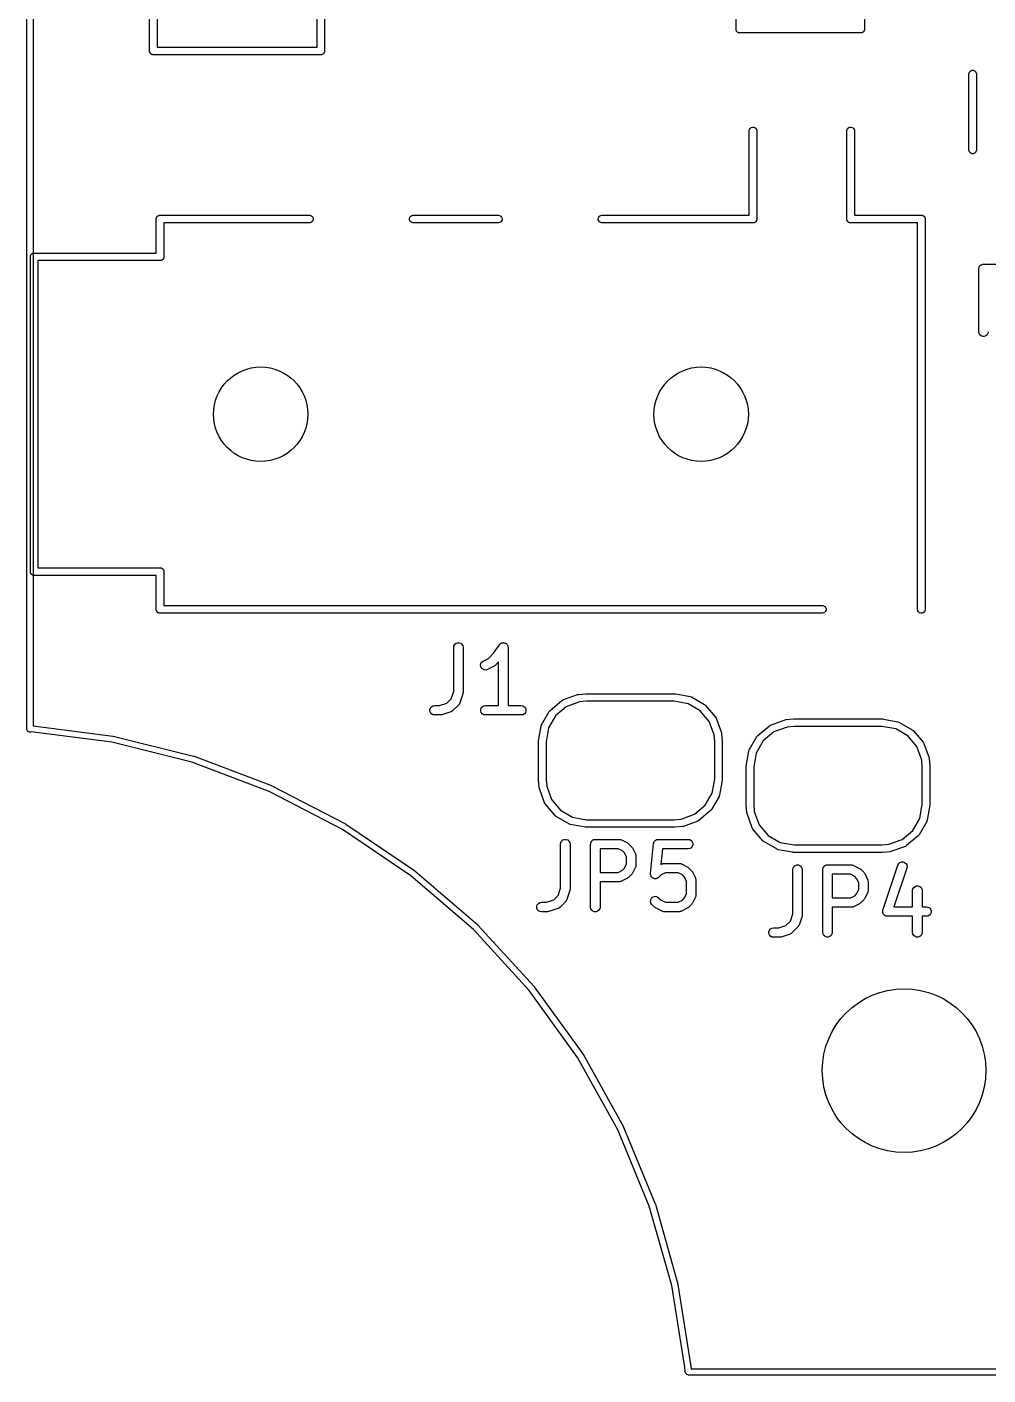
# Model space of a CAD drawing. Extents: x 202.7 to 262.5, y -125.5 to -33.7.
# Drawn here: x 202.71 to 217.98, y -125.46 to -104.05 of the extents above; entities that cross this region are included whole.
import ezdxf

# ---------------------------------------------------------------- set-up
doc = ezdxf.new("R2010")
doc.units = 0
doc.header["$MEASUREMENT"] = 0
doc.layers.add('BLACK', color=7, linetype='CONTINUOUS')

msp = doc.modelspace()

# ---------------------------------------------------------------- linework, layer by layer
at = {"layer": 'BLACK', "linetype": 'CONTINUOUS'}
for p, q in [((202.71, -115.204), (202.71, -44.0656)), ((202.81, -44.117), (202.81, -115.151)), ((213.98, -104.074), (213.98, -101.395)), ((216.02, -101.395), (216.02, -104.09)), ((204.66, -104.419), (204.66, -101.825)), ((204.78, -101.89), (204.78, -104.37)), ((207.32, -104.37), (207.32, -101.89)), ((207.44, -101.825), (207.44, -104.435)), ((213.98, -104.096), (213.98, -104.074)), ((213.982, -104.101), (213.98, -104.096)), ((213.983, -104.106), (213.982, -104.101)), ((213.985, -104.11), (213.983, -104.106)), ((213.987, -104.115), (213.985, -104.11)), ((213.991, -104.12), (213.987, -104.115)), ((213.993, -104.124), (213.991, -104.12)), ((213.997, -104.128), (213.993, -104.124)), ((214.001, -104.132), (213.997, -104.128)), ((214.005, -104.134), (214.001, -104.132)), ((214.01, -104.138), (214.005, -104.134)), ((214.015, -104.14), (214.01, -104.138)), ((214.019, -104.142), (214.015, -104.14)), ((214.024, -104.143), (214.019, -104.142)), ((214.029, -104.145), (214.024, -104.143)), ((214.035, -104.145), (214.029, -104.145)), ((215.965, -104.145), (214.035, -104.145)), ((214.035, -104.145), (214.035, -104.145)), ((215.971, -104.145), (215.965, -104.145)), ((215.965, -104.145), (215.965, -104.145)), ((215.976, -104.143), (215.971, -104.145)), ((215.981, -104.142), (215.976, -104.143)), ((215.985, -104.14), (215.981, -104.142)), ((215.99, -104.138), (215.985, -104.14)), ((215.995, -104.134), (215.99, -104.138)), ((215.999, -104.132), (215.995, -104.134)), ((216.003, -104.128), (215.999, -104.132)), ((216.007, -104.124), (216.003, -104.128)), ((216.009, -104.12), (216.007, -104.124)), ((216.013, -104.115), (216.009, -104.12)), ((216.015, -104.11), (216.013, -104.115)), ((216.017, -104.106), (216.015, -104.11)), ((216.018, -104.101), (216.017, -104.106)), ((216.02, -104.096), (216.018, -104.101)), ((216.02, -104.09), (216.02, -104.09)), ((216.02, -104.09), (216.02, -104.096)), ((204.66, -104.441), (204.66, -104.419)), ((204.662, -104.446), (204.66, -104.441)), ((204.663, -104.451), (204.662, -104.446)), ((204.665, -104.455), (204.663, -104.451)), ((204.667, -104.46), (204.665, -104.455)), ((204.671, -104.465), (204.667, -104.46)), ((204.673, -104.469), (204.671, -104.465)), ((204.677, -104.473), (204.673, -104.469)), ((204.681, -104.477), (204.677, -104.473)), ((204.685, -104.479), (204.681, -104.477)), ((204.69, -104.483), (204.685, -104.479)), ((204.695, -104.485), (204.69, -104.483)), ((204.78, -104.37), (207.32, -104.37)), ((207.41, -104.483), (207.405, -104.485)), ((207.415, -104.479), (207.41, -104.483)), ((207.419, -104.477), (207.415, -104.479)), ((207.423, -104.473), (207.419, -104.477)), ((207.427, -104.469), (207.423, -104.473)), ((207.429, -104.465), (207.427, -104.469)), ((207.433, -104.46), (207.429, -104.465)), ((207.435, -104.455), (207.433, -104.46)), ((207.437, -104.451), (207.435, -104.455)), ((207.438, -104.446), (207.437, -104.451)), ((207.44, -104.441), (207.438, -104.446)), ((207.44, -104.435), (207.44, -104.435)), ((207.44, -104.435), (207.44, -104.441)), ((204.699, -104.487), (204.695, -104.485)), ((204.704, -104.488), (204.699, -104.487)), ((204.709, -104.49), (204.704, -104.488)), ((204.715, -104.49), (204.709, -104.49)), ((207.385, -104.49), (204.715, -104.49)), ((204.715, -104.49), (204.715, -104.49)), ((207.391, -104.49), (207.385, -104.49)), ((207.385, -104.49), (207.385, -104.49)), ((207.396, -104.488), (207.391, -104.49)), ((207.401, -104.487), (207.396, -104.488)), ((207.405, -104.485), (207.401, -104.487)), ((217.68, -104.793), (217.683, -104.777)), ((217.68, -106.007), (217.68, -104.793)), ((217.683, -104.777), (217.693, -104.759)), ((217.693, -104.759), (217.71, -104.745)), ((217.71, -104.745), (217.729, -104.738)), ((217.729, -104.738), (217.751, -104.738)), ((217.751, -104.738), (217.77, -104.745)), ((217.77, -104.745), (217.787, -104.759)), ((217.787, -104.759), (217.797, -104.777)), ((217.797, -104.777), (217.8, -104.793)), ((217.8, -104.793), (217.8, -106.007)), ((214.19, -105.695), (214.193, -105.679)), ((214.19, -107.04), (214.19, -105.695)), ((214.193, -105.679), (214.203, -105.661)), ((214.203, -105.661), (214.22, -105.647)), ((214.22, -105.647), (214.239, -105.64)), ((214.239, -105.64), (214.261, -105.64)), ((214.261, -105.64), (214.28, -105.647)), ((214.28, -105.647), (214.297, -105.661)), ((214.297, -105.661), (214.307, -105.679)), ((214.307, -105.679), (214.31, -105.695)), ((214.31, -105.695), (214.31, -107.105)), ((215.74, -105.695), (215.743, -105.679)), ((215.74, -107.105), (215.74, -105.695)), ((215.743, -105.679), (215.753, -105.661)), ((215.753, -105.661), (215.77, -105.647)), ((215.77, -105.647), (215.789, -105.64)), ((215.789, -105.64), (215.811, -105.64)), ((215.811, -105.64), (215.83, -105.647)), ((215.83, -105.647), (215.847, -105.661)), ((215.847, -105.661), (215.857, -105.679)), ((215.857, -105.679), (215.86, -105.695)), ((215.86, -105.695), (215.86, -107.04)), ((217.683, -106.023), (217.68, -106.007)), ((217.693, -106.041), (217.683, -106.023)), ((217.71, -106.055), (217.693, -106.041)), ((217.729, -106.062), (217.71, -106.055)), ((217.751, -106.062), (217.729, -106.062)), ((217.77, -106.055), (217.751, -106.062)), ((217.787, -106.041), (217.77, -106.055)), ((217.797, -106.023), (217.787, -106.041)), ((217.8, -106.007), (217.797, -106.023)), ((204.786, -107.053), (204.79, -107.051)), ((204.79, -107.051), (204.795, -107.047)), ((204.795, -107.047), (204.8, -107.045)), ((204.8, -107.045), (204.804, -107.043)), ((204.804, -107.043), (204.809, -107.042)), ((204.809, -107.042), (204.814, -107.04)), ((204.814, -107.04), (204.82, -107.04)), ((204.82, -107.04), (204.82, -107.04)), ((204.82, -107.04), (207.205, -107.04)), ((207.205, -107.04), (207.221, -107.043)), ((207.221, -107.043), (207.239, -107.053)), ((208.811, -107.053), (208.829, -107.043)), ((208.829, -107.043), (208.845, -107.04)), ((208.845, -107.04), (210.205, -107.04)), ((210.205, -107.04), (210.221, -107.043)), ((210.221, -107.043), (210.239, -107.053)), ((211.811, -107.053), (211.829, -107.043)), ((211.829, -107.043), (211.845, -107.04)), ((211.845, -107.04), (214.19, -107.04)), ((215.86, -107.04), (216.93, -107.04)), ((216.93, -107.04), (216.93, -107.04)), ((216.93, -107.04), (216.936, -107.04)), ((216.936, -107.04), (216.941, -107.042)), ((216.941, -107.042), (216.946, -107.043)), ((216.946, -107.043), (216.95, -107.045)), ((216.95, -107.045), (216.955, -107.047)), ((216.955, -107.047), (216.96, -107.051)), ((216.96, -107.051), (216.964, -107.053)), ((204.765, -107.089), (204.767, -107.084)), ((204.765, -107.095), (204.765, -107.089)), ((204.765, -107.64), (204.765, -107.095)), ((204.765, -107.095), (204.765, -107.095)), ((204.767, -107.084), (204.768, -107.079)), ((204.768, -107.079), (204.77, -107.075)), ((204.77, -107.075), (204.772, -107.07)), ((204.772, -107.07), (204.776, -107.065)), ((204.776, -107.065), (204.778, -107.061)), ((204.778, -107.061), (204.782, -107.057)), ((204.782, -107.057), (204.786, -107.053)), ((207.205, -107.16), (204.885, -107.16)), ((204.885, -107.16), (204.885, -107.705)), ((207.221, -107.157), (207.205, -107.16)), ((207.239, -107.147), (207.221, -107.157)), ((207.239, -107.053), (207.253, -107.07)), ((207.253, -107.13), (207.239, -107.147)), ((207.253, -107.07), (207.26, -107.089)), ((207.26, -107.111), (207.253, -107.13)), ((207.26, -107.089), (207.26, -107.111)), ((208.79, -107.089), (208.797, -107.07)), ((208.79, -107.111), (208.79, -107.089)), ((208.797, -107.13), (208.79, -107.111)), ((208.797, -107.07), (208.811, -107.053)), ((208.811, -107.147), (208.797, -107.13)), ((208.829, -107.157), (208.811, -107.147)), ((208.845, -107.16), (208.829, -107.157)), ((210.205, -107.16), (208.845, -107.16)), ((210.221, -107.157), (210.205, -107.16)), ((210.239, -107.147), (210.221, -107.157)), ((210.239, -107.053), (210.253, -107.07)), ((210.253, -107.13), (210.239, -107.147)), ((210.253, -107.07), (210.26, -107.089)), ((210.26, -107.111), (210.253, -107.13)), ((210.26, -107.089), (210.26, -107.111)), ((211.79, -107.089), (211.797, -107.07)), ((211.79, -107.111), (211.79, -107.089)), ((211.797, -107.13), (211.79, -107.111)), ((211.797, -107.07), (211.811, -107.053)), ((211.811, -107.147), (211.797, -107.13)), ((211.829, -107.157), (211.811, -107.147)), ((211.845, -107.16), (211.829, -107.157)), ((214.255, -107.16), (211.845, -107.16)), ((214.261, -107.16), (214.255, -107.16)), ((214.255, -107.16), (214.255, -107.16)), ((214.266, -107.158), (214.261, -107.16)), ((214.271, -107.157), (214.266, -107.158)), ((214.275, -107.155), (214.271, -107.157)), ((214.28, -107.153), (214.275, -107.155)), ((214.285, -107.149), (214.28, -107.153)), ((214.289, -107.147), (214.285, -107.149)), ((214.293, -107.143), (214.289, -107.147)), ((214.297, -107.139), (214.293, -107.143)), ((214.299, -107.135), (214.297, -107.139)), ((214.303, -107.13), (214.299, -107.135)), ((214.305, -107.125), (214.303, -107.13)), ((214.307, -107.121), (214.305, -107.125)), ((214.308, -107.116), (214.307, -107.121)), ((214.31, -107.111), (214.308, -107.116)), ((214.31, -107.105), (214.31, -107.105)), ((214.31, -107.105), (214.31, -107.111)), ((215.74, -107.111), (215.74, -107.105)), ((215.74, -107.105), (215.74, -107.105)), ((215.742, -107.116), (215.74, -107.111)), ((215.743, -107.121), (215.742, -107.116)), ((215.745, -107.125), (215.743, -107.121)), ((215.747, -107.13), (215.745, -107.125)), ((215.751, -107.135), (215.747, -107.13)), ((215.753, -107.139), (215.751, -107.135)), ((215.757, -107.143), (215.753, -107.139)), ((215.761, -107.147), (215.757, -107.143)), ((215.765, -107.149), (215.761, -107.147)), ((215.77, -107.153), (215.765, -107.149)), ((215.775, -107.155), (215.77, -107.153)), ((215.779, -107.157), (215.775, -107.155)), ((215.784, -107.158), (215.779, -107.157)), ((215.789, -107.16), (215.784, -107.158)), ((215.795, -107.16), (215.789, -107.16)), ((216.865, -107.16), (215.795, -107.16)), ((215.795, -107.16), (215.795, -107.16)), ((216.865, -113.305), (216.865, -107.16)), ((216.964, -107.053), (216.968, -107.057)), ((216.968, -107.057), (216.972, -107.061)), ((216.972, -107.061), (216.974, -107.065)), ((216.974, -107.065), (216.978, -107.07)), ((216.978, -107.07), (216.98, -107.075)), ((216.98, -107.075), (216.982, -107.079)), ((216.982, -107.079), (216.983, -107.084)), ((216.983, -107.084), (216.985, -107.089)), ((216.985, -107.089), (216.985, -107.095)), ((216.985, -107.095), (216.985, -107.095)), ((216.985, -107.095), (216.985, -113.305)), ((202.765, -107.689), (202.767, -107.684)), ((202.765, -107.695), (202.765, -107.689)), ((202.767, -107.684), (202.768, -107.679)), ((202.768, -107.679), (202.77, -107.675)), ((202.77, -107.675), (202.772, -107.67)), ((202.772, -107.67), (202.776, -107.665)), ((202.776, -107.665), (202.778, -107.661)), ((202.778, -107.661), (202.782, -107.657)), ((202.782, -107.657), (202.786, -107.653)), ((202.786, -107.653), (202.79, -107.651)), ((202.79, -107.651), (202.795, -107.647)), ((202.795, -107.647), (202.8, -107.645)), ((202.8, -107.645), (202.804, -107.643)), ((202.804, -107.643), (202.809, -107.642)), ((202.809, -107.642), (202.814, -107.64)), ((202.814, -107.64), (202.82, -107.64)), ((202.82, -107.64), (202.82, -107.64)), ((202.82, -107.64), (204.765, -107.64)), ((202.765, -112.689), (202.765, -107.695)), ((202.765, -107.695), (202.765, -107.695)), ((204.83, -107.76), (202.885, -107.76)), ((202.885, -107.76), (202.885, -112.64)), ((204.836, -107.76), (204.83, -107.76)), ((204.83, -107.76), (204.83, -107.76)), ((204.841, -107.758), (204.836, -107.76)), ((204.846, -107.757), (204.841, -107.758)), ((204.85, -107.755), (204.846, -107.757)), ((204.855, -107.753), (204.85, -107.755)), ((204.86, -107.749), (204.855, -107.753)), ((204.864, -107.747), (204.86, -107.749)), ((204.868, -107.743), (204.864, -107.747)), ((204.872, -107.739), (204.868, -107.743)), ((204.874, -107.735), (204.872, -107.739)), ((204.878, -107.73), (204.874, -107.735)), ((204.88, -107.725), (204.878, -107.73)), ((204.882, -107.721), (204.88, -107.725)), ((204.883, -107.716), (204.882, -107.721)), ((204.885, -107.711), (204.883, -107.716)), ((204.885, -107.705), (204.885, -107.705)), ((204.885, -107.705), (204.885, -107.711)), ((217.837, -107.892), (217.838, -107.886)), ((217.837, -108.892), (217.837, -107.892)), ((217.838, -107.879), (217.84, -107.873)), ((217.838, -107.886), (217.838, -107.879)), ((217.84, -107.873), (217.841, -107.867)), ((217.841, -107.867), (217.845, -107.861)), ((217.845, -107.861), (217.847, -107.855)), ((217.847, -107.855), (217.851, -107.85)), ((217.851, -107.85), (217.854, -107.844)), ((217.854, -107.844), (217.859, -107.84)), ((217.859, -107.84), (217.864, -107.835)), ((217.864, -107.835), (217.869, -107.832)), ((217.869, -107.832), (217.874, -107.827)), ((217.874, -107.827), (217.881, -107.825)), ((217.881, -107.825), (217.886, -107.822)), ((217.886, -107.822), (217.893, -107.821)), ((217.893, -107.821), (217.899, -107.819)), ((217.899, -107.819), (217.905, -107.819)), ((217.905, -107.819), (217.912, -107.817)), ((217.912, -107.817), (218.293, -107.817)), ((217.841, -108.918), (217.837, -108.892)), ((217.854, -108.941), (217.841, -108.918)), ((217.874, -108.957), (217.854, -108.941)), ((217.899, -108.966), (217.874, -108.957)), ((217.925, -108.966), (217.899, -108.966)), ((217.949, -108.957), (217.925, -108.966)), ((217.969, -108.941), (217.949, -108.957)), ((217.982, -108.918), (217.969, -108.941)), ((217.987, -108.892), (217.982, -108.918)), ((202.765, -112.711), (202.765, -112.689)), ((202.767, -112.716), (202.765, -112.711)), ((202.768, -112.721), (202.767, -112.716)), ((202.77, -112.725), (202.768, -112.721)), ((202.772, -112.73), (202.77, -112.725)), ((202.776, -112.735), (202.772, -112.73)), ((202.778, -112.739), (202.776, -112.735)), ((202.782, -112.743), (202.778, -112.739)), ((202.786, -112.747), (202.782, -112.743)), ((202.79, -112.749), (202.786, -112.747)), ((202.795, -112.753), (202.79, -112.749)), ((202.8, -112.755), (202.795, -112.753)), ((202.804, -112.757), (202.8, -112.755)), ((202.809, -112.758), (202.804, -112.757)), ((202.814, -112.76), (202.809, -112.758)), ((202.82, -112.76), (202.814, -112.76)), ((204.765, -112.76), (202.82, -112.76)), ((202.82, -112.76), (202.82, -112.76)), ((202.885, -112.64), (204.83, -112.64)), ((204.765, -113.289), (204.765, -112.76)), ((204.83, -112.64), (204.83, -112.64)), ((204.83, -112.64), (204.836, -112.64)), ((204.836, -112.64), (204.841, -112.642)), ((204.841, -112.642), (204.846, -112.643)), ((204.846, -112.643), (204.85, -112.645)), ((204.85, -112.645), (204.855, -112.647)), ((204.855, -112.647), (204.86, -112.651)), ((204.86, -112.651), (204.864, -112.653)), ((204.864, -112.653), (204.868, -112.657)), ((204.868, -112.657), (204.872, -112.661)), ((204.872, -112.661), (204.874, -112.665)), ((204.874, -112.665), (204.878, -112.67)), ((204.878, -112.67), (204.88, -112.675)), ((204.88, -112.675), (204.882, -112.679)), ((204.882, -112.679), (204.883, -112.684)), ((204.883, -112.684), (204.885, -112.689)), ((204.885, -112.689), (204.885, -112.695)), ((204.885, -112.695), (204.885, -112.695)), ((204.885, -112.695), (204.885, -113.24)), ((204.885, -113.24), (215.355, -113.24)), ((215.355, -113.24), (215.371, -113.243)), ((215.371, -113.243), (215.389, -113.253)), ((215.389, -113.253), (215.403, -113.27)), ((204.765, -113.311), (204.765, -113.289)), ((204.767, -113.316), (204.765, -113.311)), ((204.768, -113.321), (204.767, -113.316)), ((204.77, -113.325), (204.768, -113.321)), ((204.772, -113.33), (204.77, -113.325)), ((204.776, -113.335), (204.772, -113.33)), ((204.778, -113.339), (204.776, -113.335)), ((204.782, -113.343), (204.778, -113.339)), ((204.786, -113.347), (204.782, -113.343)), ((204.79, -113.349), (204.786, -113.347)), ((204.795, -113.353), (204.79, -113.349)), ((204.8, -113.355), (204.795, -113.353)), ((204.804, -113.357), (204.8, -113.355)), ((204.809, -113.358), (204.804, -113.357)), ((204.814, -113.36), (204.809, -113.358)), ((204.82, -113.36), (204.814, -113.36)), ((215.355, -113.36), (204.82, -113.36)), ((204.82, -113.36), (204.82, -113.36)), ((215.371, -113.357), (215.355, -113.36)), ((215.389, -113.347), (215.371, -113.357)), ((215.403, -113.33), (215.389, -113.347)), ((215.403, -113.27), (215.41, -113.289)), ((215.41, -113.311), (215.403, -113.33)), ((215.41, -113.289), (215.41, -113.311)), ((216.868, -113.321), (216.865, -113.305)), ((216.878, -113.339), (216.868, -113.321)), ((216.895, -113.353), (216.878, -113.339)), ((216.914, -113.36), (216.895, -113.353)), ((216.936, -113.36), (216.914, -113.36)), ((216.955, -113.353), (216.936, -113.36)), ((216.972, -113.339), (216.955, -113.353)), ((216.982, -113.321), (216.972, -113.339)), ((216.985, -113.305), (216.982, -113.321)), ((209.492, -113.902), (209.496, -113.877)), ((209.492, -114.604), (209.492, -113.902)), ((209.496, -113.877), (209.509, -113.854)), ((209.509, -113.854), (209.529, -113.837)), ((209.529, -113.837), (209.554, -113.829)), ((209.554, -113.829), (209.58, -113.829)), ((209.58, -113.829), (209.604, -113.837)), ((209.604, -113.837), (209.624, -113.854)), ((209.624, -113.854), (209.637, -113.877)), ((209.637, -113.877), (209.642, -113.902)), ((209.642, -113.902), (209.642, -114.617)), ((210.127, -113.997), (210.219, -113.861)), ((210.219, -113.861), (210.221, -113.858)), ((210.221, -113.858), (210.223, -113.854)), ((210.223, -113.854), (210.23, -113.848)), ((210.23, -113.848), (210.237, -113.842)), ((210.237, -113.842), (210.24, -113.84)), ((210.24, -113.84), (210.243, -113.837)), ((210.243, -113.837), (210.252, -113.834)), ((210.252, -113.834), (210.26, -113.83)), ((210.26, -113.83), (210.264, -113.83)), ((210.264, -113.83), (210.268, -113.829)), ((210.268, -113.829), (210.277, -113.829)), ((210.277, -113.829), (210.286, -113.828)), ((210.286, -113.828), (210.29, -113.829)), ((210.29, -113.829), (210.294, -113.829)), ((210.294, -113.829), (210.302, -113.832)), ((210.302, -113.832), (210.311, -113.834)), ((210.311, -113.834), (210.315, -113.836)), ((210.315, -113.836), (210.318, -113.837)), ((210.318, -113.837), (210.325, -113.843)), ((210.325, -113.843), (210.333, -113.848)), ((210.333, -113.848), (210.335, -113.852)), ((210.335, -113.852), (210.338, -113.854)), ((210.338, -113.854), (210.343, -113.862)), ((210.343, -113.862), (210.348, -113.869)), ((210.348, -113.869), (210.349, -113.873)), ((210.349, -113.873), (210.351, -113.877)), ((210.351, -113.877), (210.353, -113.886)), ((210.353, -113.886), (210.355, -113.894)), ((210.355, -113.894), (210.355, -113.898)), ((210.355, -113.898), (210.356, -113.902)), ((210.356, -113.902), (210.356, -114.827)), ((209.962, -114.121), (210.046, -114.079)), ((210.046, -114.079), (210.127, -113.997)), ((209.92, -114.184), (209.926, -114.158)), ((209.923, -114.209), (209.92, -114.184)), ((209.935, -114.233), (209.923, -114.209)), ((209.926, -114.158), (209.941, -114.137)), ((209.954, -114.251), (209.935, -114.233)), ((209.941, -114.137), (209.962, -114.121)), ((209.978, -114.261), (209.954, -114.251)), ((210.004, -114.263), (209.978, -114.261)), ((210.029, -114.255), (210.004, -114.263)), ((210.124, -114.208), (210.029, -114.255)), ((210.134, -114.2), (210.124, -114.208)), ((210.144, -114.194), (210.134, -114.2)), ((210.206, -114.131), (210.144, -114.194)), ((210.206, -114.827), (210.206, -114.131)), ((209.383, -114.789), (209.453, -114.719)), ((209.453, -114.719), (209.492, -114.604)), ((209.638, -114.64), (209.59, -114.783)), ((209.64, -114.629), (209.638, -114.64)), ((209.642, -114.617), (209.64, -114.629)), ((211.025, -114.904), (211.211, -114.748)), ((211.211, -114.748), (211.229, -114.737)), ((211.229, -114.737), (211.458, -114.654)), ((211.229, -114.737), (211.229, -114.737)), ((211.458, -114.654), (211.466, -114.653)), ((211.466, -114.653), (211.473, -114.651)), ((211.473, -114.651), (211.592, -114.64)), ((211.603, -114.76), (211.492, -114.77)), ((211.592, -114.64), (211.595, -114.64)), ((211.595, -114.64), (213.005, -114.64)), ((212.995, -114.76), (211.603, -114.76)), ((213.219, -114.799), (212.995, -114.76)), ((213.005, -114.64), (213.021, -114.643)), ((213.021, -114.643), (213.25, -114.683)), ((213.25, -114.683), (213.269, -114.69)), ((213.269, -114.69), (213.269, -114.69)), ((213.269, -114.69), (213.48, -114.812)), ((209.112, -114.889), (209.121, -114.865)), ((209.112, -114.915), (209.112, -114.889)), ((209.121, -114.94), (209.112, -114.915)), ((209.121, -114.865), (209.138, -114.845)), ((209.138, -114.96), (209.121, -114.94)), ((209.138, -114.845), (209.16, -114.832)), ((209.16, -114.973), (209.138, -114.96)), ((209.16, -114.832), (209.186, -114.827)), ((209.186, -114.977), (209.16, -114.973)), ((209.186, -114.827), (209.269, -114.827)), ((209.269, -114.827), (209.383, -114.789)), ((209.305, -114.974), (209.293, -114.975)), ((209.448, -114.926), (209.305, -114.974)), ((209.451, -114.924), (209.448, -114.926)), ((209.456, -114.923), (209.451, -114.924)), ((209.463, -114.918), (209.456, -114.923)), ((209.47, -114.914), (209.463, -114.918)), ((209.473, -114.91), (209.47, -114.914)), ((209.477, -114.908), (209.473, -114.91)), ((209.572, -114.813), (209.477, -114.908)), ((209.575, -114.809), (209.572, -114.813)), ((209.578, -114.806), (209.575, -114.809)), ((209.582, -114.798), (209.578, -114.806)), ((209.587, -114.791), (209.582, -114.798)), ((209.588, -114.787), (209.587, -114.791)), ((209.59, -114.783), (209.588, -114.787)), ((209.921, -114.889), (209.93, -114.865)), ((209.921, -114.915), (209.921, -114.889)), ((209.93, -114.94), (209.921, -114.915)), ((209.93, -114.865), (209.947, -114.845)), ((209.947, -114.96), (209.93, -114.94)), ((209.947, -114.845), (209.97, -114.832)), ((209.97, -114.973), (209.947, -114.96)), ((209.97, -114.832), (209.995, -114.827)), ((209.995, -114.977), (209.97, -114.973)), ((209.995, -114.827), (210.206, -114.827)), ((210.356, -114.827), (210.567, -114.827)), ((210.567, -114.827), (210.592, -114.832)), ((210.592, -114.973), (210.567, -114.977)), ((210.592, -114.832), (210.615, -114.845)), ((210.615, -114.96), (210.592, -114.973)), ((210.615, -114.845), (210.632, -114.865)), ((210.632, -114.94), (210.615, -114.96)), ((210.632, -114.865), (210.641, -114.889)), ((210.641, -114.915), (210.632, -114.94)), ((210.641, -114.889), (210.641, -114.915)), ((210.89, -115.131), (211.012, -114.92)), ((211.012, -114.92), (211.025, -114.904)), ((211.025, -114.904), (211.025, -114.904)), ((211.28, -114.847), (211.11, -114.989)), ((211.492, -114.77), (211.28, -114.847)), ((213.411, -114.91), (213.219, -114.799)), ((213.553, -115.08), (213.411, -114.91)), ((213.48, -114.812), (213.494, -114.824)), ((213.494, -114.824), (213.496, -114.825)), ((213.496, -114.825), (213.652, -115.011)), ((202.81, -115.151), (204.074, -115.312)), ((209.281, -114.977), (209.186, -114.977)), ((209.293, -114.975), (209.281, -114.977)), ((210.567, -114.977), (209.995, -114.977)), ((210.841, -115.39), (210.883, -115.15)), ((210.883, -115.15), (210.89, -115.131)), ((210.89, -115.131), (210.89, -115.131)), ((210.999, -115.181), (210.96, -115.405)), ((211.11, -114.989), (210.999, -115.181)), ((213.63, -115.292), (213.553, -115.08)), ((213.652, -115.011), (213.663, -115.029)), ((213.663, -115.029), (213.663, -115.029)), ((213.663, -115.029), (213.746, -115.258)), ((214.325, -115.304), (214.511, -115.148)), ((214.511, -115.148), (214.529, -115.137)), ((214.529, -115.137), (214.758, -115.054)), ((214.529, -115.137), (214.529, -115.137)), ((214.792, -115.17), (214.58, -115.247)), ((214.758, -115.054), (214.766, -115.053)), ((214.766, -115.053), (214.773, -115.051)), ((214.773, -115.051), (214.892, -115.04)), ((214.903, -115.16), (214.792, -115.17)), ((214.892, -115.04), (214.895, -115.04)), ((214.895, -115.04), (216.305, -115.04)), ((216.295, -115.16), (214.903, -115.16)), ((216.519, -115.199), (216.295, -115.16)), ((216.305, -115.04), (216.321, -115.043)), ((216.321, -115.043), (216.55, -115.083)), ((216.55, -115.083), (216.569, -115.09)), ((216.569, -115.09), (216.569, -115.09)), ((216.569, -115.09), (216.78, -115.212)), ((202.712, -115.217), (202.71, -115.204)), ((202.721, -115.233), (202.712, -115.217)), ((202.735, -115.244), (202.721, -115.233)), ((202.751, -115.25), (202.735, -115.244)), ((202.769, -115.25), (202.751, -115.25)), ((202.777, -115.247), (202.769, -115.25)), ((204.058, -115.411), (202.777, -115.247)), ((204.074, -115.312), (204.079, -115.313)), ((204.079, -115.313), (204.079, -115.313)), ((204.079, -115.313), (204.08, -115.313)), ((204.08, -115.313), (205.359, -115.631)), ((210.84, -115.395), (210.841, -115.39)), ((210.84, -116.005), (210.84, -115.395)), ((210.841, -115.39), (210.841, -115.39)), ((213.64, -115.403), (213.63, -115.292)), ((213.746, -115.258), (213.747, -115.266)), ((213.747, -115.266), (213.749, -115.273)), ((213.749, -115.273), (213.76, -115.392)), ((213.76, -115.392), (213.76, -115.395)), ((213.76, -115.395), (213.76, -116.005)), ((214.19, -115.531), (214.312, -115.32)), ((214.41, -115.389), (214.299, -115.581)), ((214.312, -115.32), (214.325, -115.304)), ((214.325, -115.304), (214.325, -115.304)), ((214.58, -115.247), (214.41, -115.389)), ((216.711, -115.31), (216.519, -115.199)), ((216.853, -115.48), (216.711, -115.31)), ((216.78, -115.212), (216.795, -115.224)), ((216.795, -115.224), (216.796, -115.225)), ((216.796, -115.225), (216.952, -115.411)), ((205.332, -115.727), (204.058, -115.411)), ((210.96, -115.405), (210.96, -115.997)), ((213.64, -115.995), (213.64, -115.403)), ((214.141, -115.79), (214.183, -115.55)), ((214.183, -115.55), (214.19, -115.531)), ((214.19, -115.531), (214.19, -115.531)), ((214.299, -115.581), (214.26, -115.805)), ((216.93, -115.692), (216.853, -115.48)), ((216.952, -115.411), (216.963, -115.429)), ((216.963, -115.429), (216.963, -115.429)), ((216.963, -115.429), (217.046, -115.658)), ((206.56, -116.19), (205.332, -115.727)), ((205.359, -115.631), (205.359, -115.631)), ((205.359, -115.631), (205.359, -115.631)), ((205.359, -115.631), (205.364, -115.632)), ((205.364, -115.632), (205.364, -115.633)), ((205.364, -115.633), (205.365, -115.633)), ((205.365, -115.633), (206.598, -116.098)), ((214.14, -115.795), (214.141, -115.79)), ((214.14, -116.405), (214.14, -115.795)), ((214.141, -115.79), (214.141, -115.79)), ((214.26, -115.805), (214.26, -116.397)), ((216.94, -115.803), (216.93, -115.692)), ((216.94, -116.395), (216.94, -115.803)), ((217.046, -115.658), (217.047, -115.666)), ((217.047, -115.666), (217.049, -115.673)), ((217.049, -115.673), (217.06, -115.792)), ((217.06, -115.792), (217.06, -115.795)), ((217.06, -115.795), (217.06, -116.405)), ((210.84, -116.008), (210.84, -116.005)), ((210.851, -116.127), (210.84, -116.008)), ((210.96, -115.997), (210.97, -116.108)), ((213.601, -116.219), (213.64, -115.995)), ((213.759, -116.01), (213.717, -116.25)), ((213.76, -116.005), (213.759, -116.01)), ((207.725, -116.794), (206.56, -116.19)), ((206.598, -116.098), (206.603, -116.1)), ((206.603, -116.1), (206.603, -116.1)), ((206.603, -116.1), (206.603, -116.1)), ((206.603, -116.1), (207.774, -116.706)), ((210.853, -116.134), (210.851, -116.127)), ((210.854, -116.142), (210.853, -116.134)), ((210.937, -116.371), (210.854, -116.142)), ((210.97, -116.108), (211.047, -116.32)), ((213.49, -116.411), (213.601, -116.219)), ((213.717, -116.25), (213.713, -116.261)), ((213.717, -116.25), (213.717, -116.25)), ((210.948, -116.389), (210.937, -116.371)), ((210.937, -116.371), (210.937, -116.371)), ((211.104, -116.575), (210.948, -116.389)), ((211.047, -116.32), (211.189, -116.49)), ((213.32, -116.553), (213.49, -116.411)), ((213.71, -116.269), (213.588, -116.48)), ((213.713, -116.261), (213.71, -116.269)), ((213.71, -116.269), (213.71, -116.269)), ((214.14, -116.408), (214.14, -116.405)), ((214.151, -116.527), (214.14, -116.408)), ((214.26, -116.397), (214.27, -116.508)), ((216.901, -116.619), (216.94, -116.395)), ((217.059, -116.41), (217.017, -116.65)), ((217.06, -116.405), (217.059, -116.41)), ((211.11, -116.579), (211.104, -116.575)), ((211.104, -116.575), (211.104, -116.575)), ((211.12, -116.588), (211.11, -116.579)), ((211.331, -116.71), (211.12, -116.588)), ((211.12, -116.588), (211.12, -116.588)), ((211.189, -116.49), (211.381, -116.601)), ((211.381, -116.601), (211.605, -116.64)), ((211.605, -116.64), (212.997, -116.64)), ((212.997, -116.64), (213.108, -116.63)), ((213.108, -116.63), (213.32, -116.553)), ((213.371, -116.663), (213.142, -116.746)), ((213.389, -116.652), (213.371, -116.663)), ((213.371, -116.663), (213.371, -116.663)), ((213.575, -116.496), (213.389, -116.652)), ((213.582, -116.488), (213.575, -116.496)), ((213.575, -116.496), (213.575, -116.496)), ((213.588, -116.48), (213.582, -116.488)), ((213.588, -116.48), (213.588, -116.48)), ((214.153, -116.534), (214.151, -116.527)), ((214.154, -116.542), (214.153, -116.534)), ((214.237, -116.771), (214.154, -116.542)), ((214.27, -116.508), (214.347, -116.72)), ((216.79, -116.811), (216.901, -116.619)), ((217.01, -116.669), (216.888, -116.88)), ((217.013, -116.659), (217.01, -116.669)), ((217.01, -116.669), (217.01, -116.669)), ((217.017, -116.65), (217.013, -116.659)), ((217.017, -116.65), (217.017, -116.65)), ((208.812, -117.529), (207.725, -116.794)), ((207.774, -116.706), (207.774, -116.706)), ((207.774, -116.706), (207.774, -116.706)), ((207.774, -116.706), (207.778, -116.709)), ((207.778, -116.709), (207.779, -116.709)), ((207.779, -116.709), (207.779, -116.709)), ((207.779, -116.709), (208.871, -117.448)), ((211.339, -116.713), (211.331, -116.71)), ((211.331, -116.71), (211.331, -116.71)), ((211.35, -116.717), (211.339, -116.713)), ((211.579, -116.757), (211.35, -116.717)), ((211.35, -116.717), (211.35, -116.717)), ((211.595, -116.76), (211.579, -116.757)), ((213.005, -116.76), (211.595, -116.76)), ((213.008, -116.76), (213.005, -116.76)), ((213.127, -116.749), (213.008, -116.76)), ((213.134, -116.747), (213.127, -116.749)), ((213.142, -116.746), (213.134, -116.747)), ((214.248, -116.789), (214.237, -116.771)), ((214.237, -116.771), (214.237, -116.771)), ((214.404, -116.975), (214.248, -116.789)), ((214.347, -116.72), (214.489, -116.89)), ((214.489, -116.89), (214.681, -117.001)), ((216.62, -116.953), (216.79, -116.811)), ((216.875, -116.896), (216.689, -117.052)), ((216.882, -116.888), (216.875, -116.896)), ((216.875, -116.896), (216.875, -116.896)), ((216.888, -116.88), (216.882, -116.888)), ((216.888, -116.88), (216.888, -116.88)), ((211.192, -117.027), (211.196, -117.002)), ((211.192, -117.729), (211.192, -117.027)), ((211.196, -117.002), (211.209, -116.979)), ((211.209, -116.979), (211.229, -116.962)), ((211.229, -116.962), (211.254, -116.954)), ((211.254, -116.954), (211.28, -116.954)), ((211.28, -116.954), (211.304, -116.962)), ((211.304, -116.962), (211.324, -116.979)), ((211.324, -116.979), (211.337, -117.002)), ((211.337, -117.002), (211.342, -117.027)), ((211.342, -117.027), (211.342, -117.742)), ((211.668, -117.027), (211.669, -117.021)), ((211.668, -118.027), (211.668, -117.027)), ((211.669, -117.014), (211.671, -117.008)), ((211.669, -117.021), (211.669, -117.014)), ((211.671, -117.008), (211.672, -117.002)), ((211.672, -117.002), (211.676, -116.996)), ((211.676, -116.996), (211.678, -116.99)), ((211.678, -116.99), (211.682, -116.985)), ((211.682, -116.985), (211.685, -116.979)), ((211.685, -116.979), (211.69, -116.975)), ((211.69, -116.975), (211.695, -116.97)), ((211.695, -116.97), (211.7, -116.967)), ((211.7, -116.967), (211.705, -116.962)), ((211.705, -116.962), (211.712, -116.96)), ((211.712, -116.96), (211.717, -116.957)), ((211.717, -116.957), (211.724, -116.956)), ((211.724, -116.956), (211.73, -116.954)), ((211.73, -116.954), (211.736, -116.954)), ((211.736, -116.954), (211.743, -116.952)), ((211.743, -116.952), (212.124, -116.952)), ((211.818, -117.102), (211.818, -117.476)), ((212.106, -117.102), (211.818, -117.102)), ((212.175, -117.137), (212.106, -117.102)), ((212.124, -116.952), (212.128, -116.953)), ((212.128, -116.953), (212.132, -116.953)), ((212.132, -116.953), (212.141, -116.955)), ((212.141, -116.955), (212.149, -116.957)), ((212.149, -116.957), (212.153, -116.959)), ((212.153, -116.959), (212.157, -116.96)), ((212.157, -116.96), (212.253, -117.008)), ((212.253, -117.008), (212.262, -117.015)), ((212.262, -117.015), (212.272, -117.022)), ((212.272, -117.022), (212.32, -117.07)), ((212.32, -117.07), (212.327, -117.079)), ((212.327, -117.079), (212.334, -117.089)), ((212.334, -117.089), (212.381, -117.184)), ((212.621, -117.496), (212.668, -117.02)), ((212.668, -117.02), (212.669, -117.017)), ((212.669, -117.014), (212.673, -117.005)), ((212.669, -117.017), (212.669, -117.014)), ((212.673, -117.005), (212.675, -116.995)), ((212.675, -116.995), (212.677, -116.993)), ((212.677, -116.993), (212.678, -116.99)), ((212.678, -116.99), (212.684, -116.982)), ((212.684, -116.982), (212.69, -116.974)), ((212.69, -116.974), (212.693, -116.972)), ((212.693, -116.972), (212.695, -116.97)), ((212.695, -116.97), (212.704, -116.965)), ((212.704, -116.965), (212.712, -116.959)), ((212.712, -116.959), (212.715, -116.958)), ((212.715, -116.958), (212.717, -116.957)), ((212.717, -116.957), (212.727, -116.955)), ((212.727, -116.955), (212.737, -116.953)), ((212.737, -116.953), (212.74, -116.953)), ((212.74, -116.953), (212.743, -116.952)), ((212.743, -116.952), (213.219, -116.952)), ((212.811, -117.102), (212.786, -117.351)), ((213.219, -117.102), (212.811, -117.102)), ((213.219, -116.952), (213.245, -116.957)), ((213.245, -117.098), (213.219, -117.102)), ((213.245, -116.957), (213.267, -116.97)), ((213.267, -117.085), (213.245, -117.098)), ((213.267, -116.97), (213.284, -116.99)), ((213.284, -117.065), (213.267, -117.085)), ((213.284, -116.99), (213.293, -117.014)), ((213.293, -117.04), (213.284, -117.065)), ((213.293, -117.014), (213.293, -117.04)), ((214.409, -116.979), (214.404, -116.975)), ((214.404, -116.975), (214.404, -116.975)), ((214.42, -116.988), (214.409, -116.979)), ((214.631, -117.11), (214.42, -116.988)), ((214.42, -116.988), (214.42, -116.988)), ((214.639, -117.113), (214.631, -117.11)), ((214.631, -117.11), (214.631, -117.11)), ((214.65, -117.117), (214.639, -117.113)), ((214.681, -117.001), (214.905, -117.04)), ((214.905, -117.04), (216.297, -117.04)), ((216.297, -117.04), (216.408, -117.03)), ((216.408, -117.03), (216.62, -116.953)), ((216.671, -117.063), (216.442, -117.146)), ((216.689, -117.052), (216.671, -117.063)), ((216.671, -117.063), (216.671, -117.063)), ((212.205, -117.167), (212.175, -117.137)), ((212.239, -117.236), (212.205, -117.167)), ((212.239, -117.343), (212.239, -117.236)), ((212.381, -117.184), (212.383, -117.188)), ((212.383, -117.188), (212.385, -117.192)), ((212.385, -117.192), (212.386, -117.201)), ((212.386, -117.201), (212.389, -117.209)), ((212.389, -117.209), (212.389, -117.214)), ((212.389, -117.214), (212.389, -117.218)), ((212.389, -117.218), (212.389, -117.361)), ((214.879, -117.157), (214.65, -117.117)), ((214.65, -117.117), (214.65, -117.117)), ((214.895, -117.16), (214.879, -117.157)), ((216.305, -117.16), (214.895, -117.16)), ((216.308, -117.16), (216.305, -117.16)), ((216.427, -117.149), (216.308, -117.16)), ((216.434, -117.147), (216.427, -117.149)), ((216.442, -117.146), (216.434, -117.147)), ((216.565, -117.338), (216.584, -117.321)), ((216.584, -117.321), (216.608, -117.311)), ((216.608, -117.311), (216.634, -117.311)), ((216.634, -117.311), (216.659, -117.319)), ((216.659, -117.319), (216.679, -117.335)), ((209.806, -118.386), (208.812, -117.529)), ((208.871, -117.448), (208.875, -117.451)), ((208.875, -117.451), (208.875, -117.451)), ((208.875, -117.451), (208.875, -117.451)), ((208.875, -117.451), (209.874, -118.312)), ((211.818, -117.476), (212.106, -117.476)), ((212.106, -117.476), (212.175, -117.442)), ((212.175, -117.442), (212.205, -117.412)), ((212.205, -117.412), (212.239, -117.343)), ((212.32, -117.509), (212.272, -117.557)), ((212.327, -117.499), (212.32, -117.509)), ((212.334, -117.489), (212.327, -117.499)), ((212.381, -117.394), (212.334, -117.489)), ((212.383, -117.39), (212.381, -117.394)), ((212.385, -117.386), (212.383, -117.39)), ((212.386, -117.378), (212.385, -117.386)), ((212.389, -117.369), (212.386, -117.378)), ((212.389, -117.361), (212.389, -117.365)), ((212.389, -117.365), (212.389, -117.369)), ((212.621, -117.497), (212.621, -117.496)), ((212.622, -117.51), (212.621, -117.497)), ((212.621, -117.497), (212.621, -117.497)), ((212.623, -117.522), (212.622, -117.51)), ((212.623, -117.523), (212.623, -117.522)), ((212.628, -117.534), (212.623, -117.523)), ((212.623, -117.523), (212.623, -117.523)), ((212.633, -117.546), (212.628, -117.534)), ((212.787, -117.518), (212.748, -117.557)), ((212.786, -117.351), (212.805, -117.341)), ((212.856, -117.483), (212.787, -117.518)), ((212.805, -117.341), (212.809, -117.34)), ((212.809, -117.34), (212.812, -117.338)), ((212.812, -117.338), (212.821, -117.336)), ((212.821, -117.336), (212.83, -117.334)), ((212.83, -117.334), (212.834, -117.334)), ((212.834, -117.334), (212.838, -117.333)), ((212.838, -117.333), (213.076, -117.333)), ((213.058, -117.483), (212.856, -117.483)), ((213.127, -117.518), (213.058, -117.483)), ((213.076, -117.333), (213.08, -117.334)), ((213.08, -117.334), (213.085, -117.334)), ((213.085, -117.334), (213.093, -117.336)), ((213.093, -117.336), (213.102, -117.338)), ((213.102, -117.338), (213.106, -117.34)), ((213.106, -117.34), (213.11, -117.341)), ((213.11, -117.341), (213.205, -117.389)), ((213.157, -117.548), (213.127, -117.518)), ((213.205, -117.389), (213.215, -117.396)), ((213.215, -117.396), (213.224, -117.403)), ((213.224, -117.403), (213.272, -117.451)), ((213.272, -117.451), (213.279, -117.46)), ((213.279, -117.46), (213.286, -117.47)), ((213.286, -117.47), (213.334, -117.565)), ((214.882, -117.432), (214.886, -117.407)), ((214.882, -118.134), (214.882, -117.432)), ((214.886, -117.407), (214.899, -117.384)), ((214.899, -117.384), (214.919, -117.367)), ((214.919, -117.367), (214.944, -117.359)), ((214.944, -117.359), (214.97, -117.359)), ((214.97, -117.359), (214.994, -117.367)), ((214.994, -117.367), (215.014, -117.384)), ((215.014, -117.384), (215.027, -117.407)), ((215.027, -117.407), (215.032, -117.432)), ((215.032, -117.432), (215.032, -118.147)), ((215.358, -117.432), (215.359, -117.426)), ((215.358, -118.432), (215.358, -117.432)), ((215.359, -117.419), (215.361, -117.413)), ((215.359, -117.426), (215.359, -117.419)), ((215.361, -117.413), (215.362, -117.407)), ((215.362, -117.407), (215.366, -117.401)), ((215.366, -117.401), (215.368, -117.395)), ((215.368, -117.395), (215.372, -117.39)), ((215.372, -117.39), (215.375, -117.384)), ((215.375, -117.384), (215.38, -117.38)), ((215.38, -117.38), (215.385, -117.375)), ((215.385, -117.375), (215.39, -117.372)), ((215.39, -117.372), (215.395, -117.367)), ((215.395, -117.367), (215.402, -117.365)), ((215.402, -117.365), (215.407, -117.362)), ((215.407, -117.362), (215.414, -117.361)), ((215.414, -117.361), (215.42, -117.359)), ((215.42, -117.359), (215.426, -117.359)), ((215.426, -117.359), (215.433, -117.357)), ((215.433, -117.357), (215.814, -117.357)), ((215.508, -117.507), (215.508, -117.881)), ((215.796, -117.507), (215.508, -117.507)), ((215.865, -117.542), (215.796, -117.507)), ((215.814, -117.357), (215.818, -117.358)), ((215.818, -117.358), (215.822, -117.358)), ((215.822, -117.358), (215.831, -117.36)), ((215.831, -117.36), (215.839, -117.362)), ((215.839, -117.362), (215.843, -117.364)), ((215.843, -117.364), (215.847, -117.365)), ((215.847, -117.365), (215.943, -117.413)), ((215.895, -117.572), (215.865, -117.542)), ((215.943, -117.413), (215.952, -117.42)), ((215.952, -117.42), (215.962, -117.427)), ((215.962, -117.427), (216.01, -117.475)), ((216.01, -117.475), (216.017, -117.484)), ((216.017, -117.484), (216.024, -117.494)), ((216.024, -117.494), (216.071, -117.589)), ((216.314, -118.075), (216.552, -117.361)), ((216.694, -117.408), (216.489, -118.024)), ((216.552, -117.361), (216.565, -117.338)), ((216.679, -117.335), (216.693, -117.357)), ((216.693, -117.357), (216.698, -117.383)), ((216.698, -117.383), (216.694, -117.408)), ((211.153, -117.844), (211.192, -117.729)), ((211.34, -117.754), (211.338, -117.765)), ((211.342, -117.742), (211.34, -117.754)), ((212.124, -117.626), (211.818, -117.626)), ((211.818, -117.626), (211.818, -118.027)), ((212.128, -117.625), (212.124, -117.626)), ((212.132, -117.626), (212.128, -117.625)), ((212.141, -117.623), (212.132, -117.626)), ((212.149, -117.622), (212.141, -117.623)), ((212.153, -117.62), (212.149, -117.622)), ((212.157, -117.618), (212.153, -117.62)), ((212.253, -117.571), (212.157, -117.618)), ((212.262, -117.563), (212.253, -117.571)), ((212.272, -117.557), (212.262, -117.563)), ((212.634, -117.546), (212.633, -117.546)), ((212.634, -117.547), (212.634, -117.546)), ((212.643, -117.555), (212.634, -117.547)), ((212.651, -117.564), (212.643, -117.555)), ((212.652, -117.565), (212.651, -117.564)), ((212.664, -117.57), (212.652, -117.565)), ((212.652, -117.565), (212.652, -117.565)), ((212.675, -117.576), (212.664, -117.57)), ((212.676, -117.576), (212.675, -117.576)), ((212.675, -117.576), (212.675, -117.576)), ((212.688, -117.577), (212.676, -117.576)), ((212.701, -117.578), (212.688, -117.577)), ((212.702, -117.578), (212.701, -117.578)), ((212.701, -117.578), (212.701, -117.578)), ((212.714, -117.575), (212.702, -117.578)), ((212.726, -117.572), (212.714, -117.575)), ((212.727, -117.572), (212.726, -117.572)), ((212.726, -117.572), (212.726, -117.572)), ((212.737, -117.564), (212.727, -117.572)), ((212.748, -117.557), (212.737, -117.564)), ((212.748, -117.557), (212.748, -117.557)), ((212.748, -117.557), (212.748, -117.557)), ((213.192, -117.617), (213.157, -117.548)), ((213.192, -117.819), (213.192, -117.617)), ((213.334, -117.565), (213.335, -117.569)), ((213.335, -117.569), (213.337, -117.573)), ((213.337, -117.573), (213.339, -117.582)), ((213.339, -117.582), (213.341, -117.59)), ((213.341, -117.59), (213.341, -117.595)), ((213.341, -117.595), (213.342, -117.599)), ((213.342, -117.599), (213.342, -117.837)), ((215.929, -117.641), (215.895, -117.572)), ((215.895, -117.817), (215.929, -117.748)), ((215.929, -117.748), (215.929, -117.641)), ((216.071, -117.589), (216.073, -117.593)), ((216.073, -117.593), (216.075, -117.597)), ((216.075, -117.597), (216.076, -117.606)), ((216.076, -117.606), (216.079, -117.614)), ((216.079, -117.614), (216.079, -117.619)), ((216.079, -117.619), (216.079, -117.623)), ((216.079, -117.623), (216.079, -117.766)), ((216.786, -117.766), (216.791, -117.74)), ((216.791, -117.74), (216.804, -117.718)), ((216.804, -117.718), (216.824, -117.701)), ((216.824, -117.701), (216.848, -117.692)), ((216.848, -117.692), (216.874, -117.692)), ((216.874, -117.692), (216.899, -117.701)), ((216.899, -117.701), (216.919, -117.718)), ((216.919, -117.718), (216.932, -117.74)), ((216.932, -117.74), (216.936, -117.766)), ((210.821, -117.99), (210.838, -117.97)), ((210.838, -117.97), (210.86, -117.957)), ((210.86, -117.957), (210.886, -117.952)), ((210.886, -117.952), (210.969, -117.952)), ((210.969, -117.952), (211.083, -117.914)), ((211.083, -117.914), (211.153, -117.844)), ((211.272, -117.938), (211.177, -118.033)), ((211.275, -117.934), (211.272, -117.938)), ((211.278, -117.931), (211.275, -117.934)), ((211.282, -117.923), (211.278, -117.931)), ((211.287, -117.916), (211.282, -117.923)), ((211.288, -117.912), (211.287, -117.916)), ((211.29, -117.908), (211.288, -117.912)), ((211.338, -117.765), (211.29, -117.908)), ((212.621, -117.939), (212.623, -117.913)), ((212.627, -117.964), (212.621, -117.939)), ((212.623, -117.913), (212.634, -117.889)), ((212.642, -117.985), (212.627, -117.964)), ((212.634, -117.889), (212.652, -117.871)), ((212.652, -117.871), (212.676, -117.86)), ((212.676, -117.86), (212.702, -117.857)), ((212.702, -117.857), (212.727, -117.864)), ((212.727, -117.864), (212.748, -117.879)), ((212.748, -117.879), (212.787, -117.918)), ((212.787, -117.918), (212.856, -117.952)), ((212.856, -117.952), (213.058, -117.952)), ((213.058, -117.952), (213.127, -117.918)), ((213.127, -117.918), (213.157, -117.888)), ((213.157, -117.888), (213.192, -117.819)), ((213.286, -117.966), (213.279, -117.975)), ((213.334, -117.87), (213.286, -117.966)), ((213.335, -117.866), (213.334, -117.87)), ((213.337, -117.863), (213.335, -117.866)), ((213.339, -117.854), (213.337, -117.863)), ((213.341, -117.845), (213.339, -117.854)), ((213.342, -117.837), (213.341, -117.841)), ((213.341, -117.841), (213.341, -117.845)), ((215.508, -117.881), (215.796, -117.881)), ((215.796, -117.881), (215.865, -117.847)), ((215.865, -117.847), (215.895, -117.817)), ((215.952, -117.968), (215.943, -117.976)), ((215.962, -117.962), (215.952, -117.968)), ((216.01, -117.914), (215.962, -117.962)), ((216.017, -117.904), (216.01, -117.914)), ((216.024, -117.894), (216.017, -117.904)), ((216.071, -117.799), (216.024, -117.894)), ((216.073, -117.795), (216.071, -117.799)), ((216.075, -117.791), (216.073, -117.795)), ((216.076, -117.783), (216.075, -117.791)), ((216.079, -117.774), (216.076, -117.783)), ((216.079, -117.766), (216.079, -117.77)), ((216.079, -117.77), (216.079, -117.774)), ((216.786, -118.024), (216.786, -117.766)), ((216.936, -117.766), (216.936, -118.024)), ((210.812, -118.014), (210.821, -117.99)), ((210.812, -118.04), (210.812, -118.014)), ((210.821, -118.065), (210.812, -118.04)), ((210.838, -118.085), (210.821, -118.065)), ((210.86, -118.098), (210.838, -118.085)), ((210.886, -118.102), (210.86, -118.098)), ((210.981, -118.102), (210.886, -118.102)), ((210.993, -118.1), (210.981, -118.102)), ((211.005, -118.099), (210.993, -118.1)), ((211.148, -118.051), (211.005, -118.099)), ((211.151, -118.049), (211.148, -118.051)), ((211.156, -118.048), (211.151, -118.049)), ((211.163, -118.043), (211.156, -118.048)), ((211.17, -118.039), (211.163, -118.043)), ((211.173, -118.035), (211.17, -118.039)), ((211.177, -118.033), (211.173, -118.035)), ((211.672, -118.053), (211.668, -118.027)), ((211.685, -118.076), (211.672, -118.053)), ((211.705, -118.092), (211.685, -118.076)), ((211.73, -118.101), (211.705, -118.092)), ((211.756, -118.101), (211.73, -118.101)), ((211.78, -118.092), (211.756, -118.101)), ((211.8, -118.076), (211.78, -118.092)), ((211.813, -118.053), (211.8, -118.076)), ((211.818, -118.027), (211.813, -118.053)), ((212.69, -118.033), (212.642, -117.985)), ((212.7, -118.04), (212.69, -118.033)), ((212.709, -118.047), (212.7, -118.04)), ((212.805, -118.094), (212.709, -118.047)), ((212.809, -118.096), (212.805, -118.094)), ((212.812, -118.098), (212.809, -118.096)), ((212.821, -118.099), (212.812, -118.098)), ((212.83, -118.102), (212.821, -118.099)), ((212.834, -118.102), (212.83, -118.102)), ((212.838, -118.102), (212.834, -118.102)), ((213.076, -118.102), (212.838, -118.102)), ((213.08, -118.102), (213.076, -118.102)), ((213.085, -118.102), (213.08, -118.102)), ((213.093, -118.099), (213.085, -118.102)), ((213.102, -118.098), (213.093, -118.099)), ((213.106, -118.096), (213.102, -118.098)), ((213.11, -118.094), (213.106, -118.096)), ((213.205, -118.047), (213.11, -118.094)), ((213.215, -118.04), (213.205, -118.047)), ((213.224, -118.033), (213.215, -118.04)), ((213.272, -117.985), (213.224, -118.033)), ((213.279, -117.975), (213.272, -117.985)), ((214.843, -118.249), (214.882, -118.134)), ((215.028, -118.17), (214.98, -118.313)), ((215.03, -118.159), (215.028, -118.17)), ((215.032, -118.147), (215.03, -118.159)), ((215.814, -118.031), (215.508, -118.031)), ((215.508, -118.031), (215.508, -118.432)), ((215.818, -118.03), (215.814, -118.031)), ((215.822, -118.031), (215.818, -118.03)), ((215.831, -118.028), (215.822, -118.031)), ((215.839, -118.027), (215.831, -118.028)), ((215.843, -118.025), (215.839, -118.027)), ((215.847, -118.023), (215.843, -118.025)), ((215.943, -117.976), (215.847, -118.023)), ((216.31, -118.101), (216.311, -118.094)), ((216.311, -118.107), (216.31, -118.101)), ((216.311, -118.086), (216.313, -118.081)), ((216.311, -118.094), (216.311, -118.086)), ((216.311, -118.112), (216.311, -118.107)), ((216.314, -118.119), (216.311, -118.112)), ((216.313, -118.081), (216.314, -118.075)), ((216.315, -118.127), (216.314, -118.119)), ((216.318, -118.131), (216.315, -118.127)), ((216.32, -118.137), (216.318, -118.131)), ((216.325, -118.142), (216.32, -118.137)), ((216.329, -118.149), (216.325, -118.142)), ((216.333, -118.152), (216.329, -118.149)), ((216.337, -118.156), (216.333, -118.152)), ((216.344, -118.16), (216.337, -118.156)), ((216.35, -118.165), (216.344, -118.16)), ((216.355, -118.167), (216.35, -118.165)), ((216.36, -118.17), (216.355, -118.167)), ((216.367, -118.171), (216.36, -118.17)), ((216.374, -118.173), (216.367, -118.171)), ((216.38, -118.173), (216.374, -118.173)), ((216.385, -118.174), (216.38, -118.173)), ((216.786, -118.174), (216.385, -118.174)), ((216.489, -118.024), (216.786, -118.024)), ((216.786, -118.432), (216.786, -118.174)), ((216.936, -118.024), (217.004, -118.024)), ((217.004, -118.174), (216.936, -118.174)), ((216.936, -118.174), (216.936, -118.432)), ((217.004, -118.024), (217.03, -118.029)), ((217.03, -118.17), (217.004, -118.174)), ((217.03, -118.029), (217.052, -118.042)), ((217.052, -118.156), (217.03, -118.17)), ((217.052, -118.042), (217.069, -118.062)), ((217.069, -118.137), (217.052, -118.156)), ((217.069, -118.062), (217.078, -118.086)), ((217.078, -118.112), (217.069, -118.137)), ((217.078, -118.086), (217.078, -118.112)), ((210.694, -119.353), (209.806, -118.386)), ((209.874, -118.312), (209.874, -118.312)), ((209.874, -118.312), (209.874, -118.312)), ((209.874, -118.312), (209.878, -118.315)), ((209.878, -118.315), (209.878, -118.316)), ((209.878, -118.316), (209.878, -118.316)), ((209.878, -118.316), (210.769, -119.287)), ((214.502, -118.419), (214.511, -118.395)), ((214.511, -118.395), (214.528, -118.375)), ((214.528, -118.375), (214.55, -118.362)), ((214.55, -118.362), (214.576, -118.357)), ((214.576, -118.357), (214.659, -118.357)), ((214.659, -118.357), (214.773, -118.319)), ((214.773, -118.319), (214.843, -118.249)), ((214.962, -118.343), (214.867, -118.438)), ((214.965, -118.339), (214.962, -118.343)), ((214.968, -118.336), (214.965, -118.339)), ((214.972, -118.328), (214.968, -118.336)), ((214.977, -118.321), (214.972, -118.328)), ((214.978, -118.317), (214.977, -118.321)), ((214.98, -118.313), (214.978, -118.317)), ((214.502, -118.445), (214.502, -118.419)), ((214.511, -118.47), (214.502, -118.445)), ((214.528, -118.49), (214.511, -118.47)), ((214.55, -118.503), (214.528, -118.49)), ((214.576, -118.507), (214.55, -118.503)), ((214.671, -118.507), (214.576, -118.507)), ((214.683, -118.505), (214.671, -118.507)), ((214.695, -118.504), (214.683, -118.505)), ((214.838, -118.456), (214.695, -118.504)), ((214.841, -118.454), (214.838, -118.456)), ((214.846, -118.453), (214.841, -118.454)), ((214.853, -118.448), (214.846, -118.453)), ((214.86, -118.444), (214.853, -118.448)), ((214.863, -118.44), (214.86, -118.444)), ((214.867, -118.438), (214.863, -118.44)), ((215.362, -118.458), (215.358, -118.432)), ((215.375, -118.481), (215.362, -118.458)), ((215.395, -118.497), (215.375, -118.481)), ((215.42, -118.506), (215.395, -118.497)), ((215.446, -118.506), (215.42, -118.506)), ((215.47, -118.497), (215.446, -118.506)), ((215.49, -118.481), (215.47, -118.497)), ((215.503, -118.458), (215.49, -118.481)), ((215.508, -118.432), (215.503, -118.458)), ((216.791, -118.458), (216.786, -118.432)), ((216.804, -118.481), (216.791, -118.458)), ((216.824, -118.497), (216.804, -118.481)), ((216.848, -118.506), (216.824, -118.497)), ((216.874, -118.506), (216.848, -118.506)), ((216.899, -118.497), (216.874, -118.506)), ((216.919, -118.481), (216.899, -118.497)), ((216.932, -118.458), (216.919, -118.481)), ((216.936, -118.432), (216.932, -118.458)), ((211.462, -120.417), (210.694, -119.353)), ((210.769, -119.287), (210.772, -119.291)), ((210.772, -119.291), (210.773, -119.291)), ((210.773, -119.291), (210.773, -119.292)), ((210.773, -119.292), (211.545, -120.36)), ((212.101, -121.563), (211.462, -120.417)), ((211.545, -120.36), (211.545, -120.36)), ((211.545, -120.36), (211.545, -120.36)), ((211.545, -120.36), (211.547, -120.365)), ((211.547, -120.365), (211.548, -120.365)), ((211.548, -120.365), (211.548, -120.365)), ((211.548, -120.365), (212.189, -121.517)), ((212.601, -122.776), (212.101, -121.563)), ((212.189, -121.517), (212.189, -121.517)), ((212.189, -121.517), (212.189, -121.517)), ((212.189, -121.517), (212.192, -121.521)), ((212.192, -121.521), (212.192, -121.522)), ((212.192, -121.522), (212.192, -121.522)), ((212.192, -121.522), (212.695, -122.74)), ((212.957, -124.039), (212.601, -122.776)), ((212.695, -122.74), (212.697, -122.745)), ((212.697, -122.745), (212.697, -122.746)), ((212.697, -122.746), (212.697, -122.746)), ((212.697, -122.746), (213.054, -124.015)), ((213.164, -125.336), (212.957, -124.039)), ((213.054, -124.015), (213.054, -124.015)), ((213.054, -124.015), (213.054, -124.015)), ((213.054, -124.015), (213.056, -124.02)), ((213.056, -124.02), (213.056, -124.02)), ((213.056, -124.02), (213.056, -124.02)), ((213.056, -124.02), (213.263, -125.322)), ((213.17, -125.405), (213.164, -125.336)), ((213.171, -125.411), (213.17, -125.405)), ((213.173, -125.416), (213.171, -125.411)), ((213.175, -125.422), (213.173, -125.416)), ((213.178, -125.427), (213.175, -125.422)), ((213.181, -125.431), (213.178, -125.427)), ((213.185, -125.436), (213.181, -125.431)), ((213.189, -125.44), (213.185, -125.436)), ((213.19, -125.44), (213.189, -125.44)), ((213.197, -125.449), (213.19, -125.44)), ((213.213, -125.458), (213.197, -125.449)), ((213.226, -125.46), (213.213, -125.458)), ((252.799, -125.46), (213.226, -125.46)), ((213.263, -125.322), (213.263, -125.324)), ((213.263, -125.324), (213.263, -125.325)), ((213.263, -125.325), (213.266, -125.36)), ((213.266, -125.36), (252.758, -125.36))]:
    msp.add_line(p, q, dxfattribs=at)
at = {"layer": 'BLACK'}
for centre, radius in [((206.425, -110.2), 0.75), ((206.425, -110.2), 0.75), ((213.425, -110.2), 0.75), ((213.425, -110.2), 0.75), ((216.65, -120.625), 1.3), ((216.65, -120.625), 1.3)]:
    msp.add_circle(centre, radius, dxfattribs=at)

doc.saveas('drawing.dxf')
